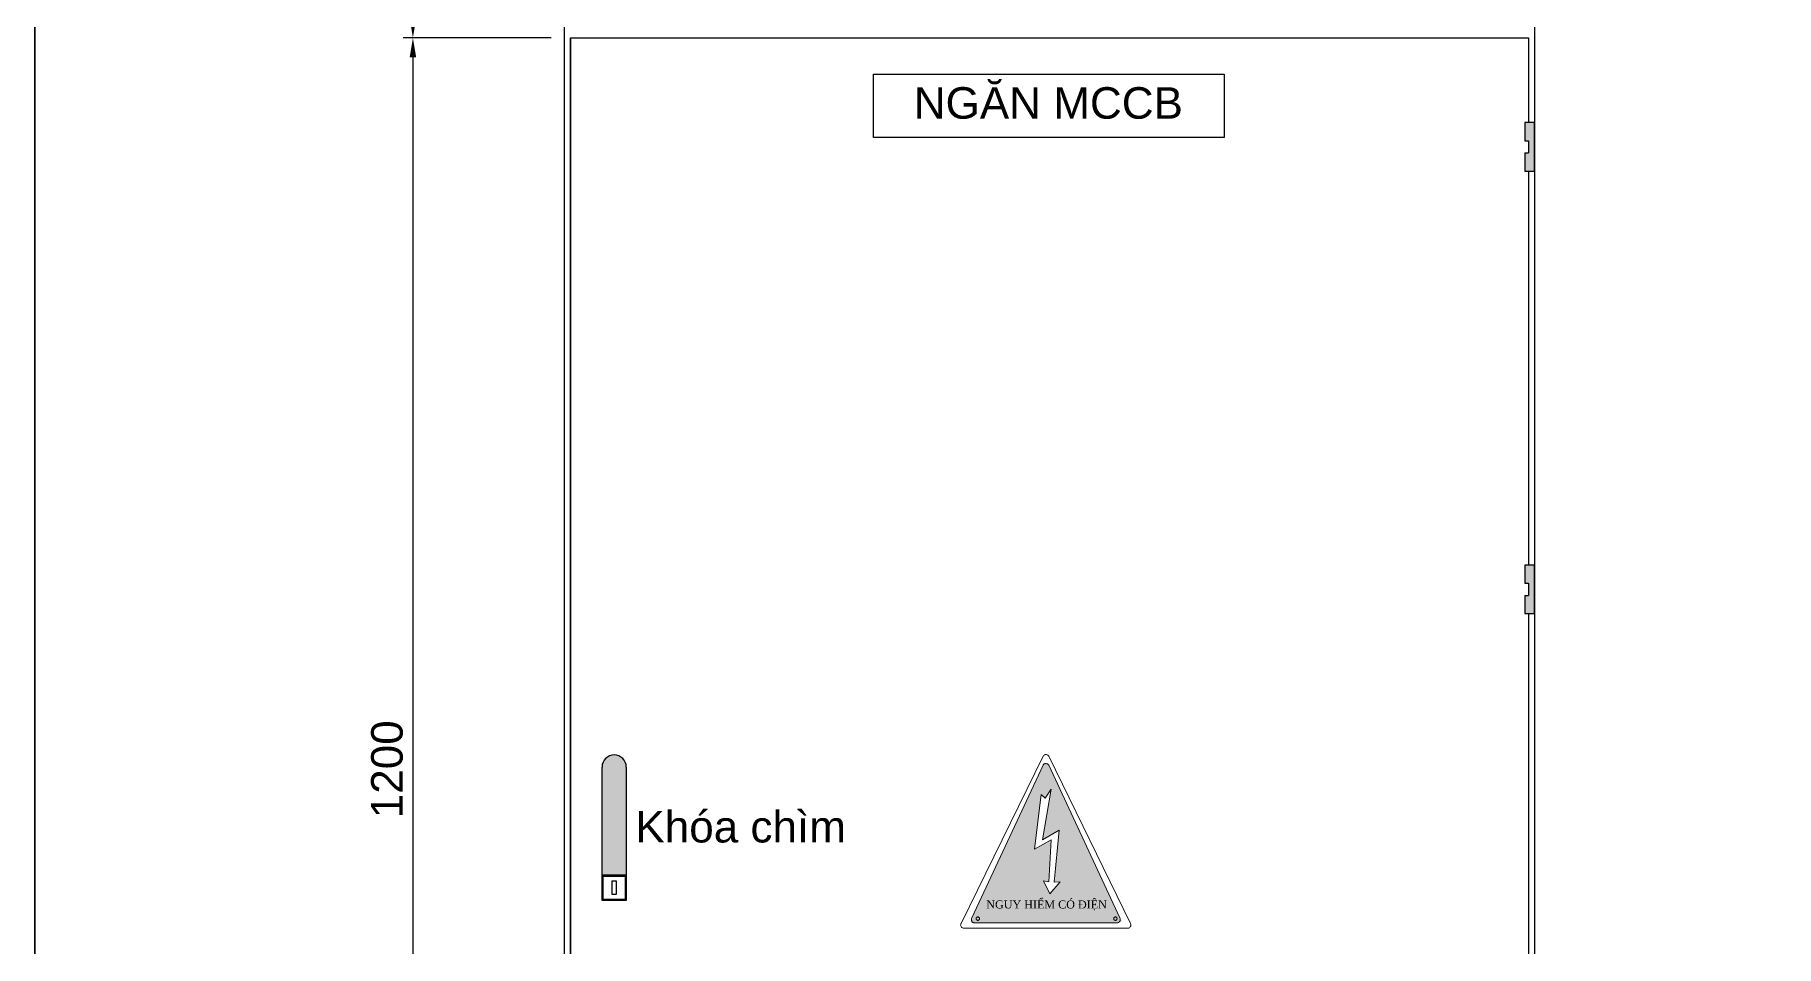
# Model space of a CAD drawing. Header units: millimetres. Extents: x 330554 to 656471, y 11007 to 130943.
# Drawn here: x 452938 to 456528, y 101195 to 103074 of the extents above; entities that cross this region are included whole.
import ezdxf

# ---------------------------------------------------------------- set-up
doc = ezdxf.new("R2010")
doc.units = ezdxf.units.MM
doc.header["$LTSCALE"] = 6
for name, color, linetype, lineweight in [('kich thuoc', 9, 'Continuous', 13), ('netlonkhungten', 32, 'Continuous', 35), ('tex tieu de', 11, 'Continuous', 13)]:
    doc.layers.add(name, color=color, linetype=linetype, lineweight=lineweight)
doc.layers.add('Nen', color=7, linetype='Continuous')
doc.styles.add('kt2', font='arial.ttf', dxfattribs={"height": 65})
doc.styles.get("Standard").update_dxf_attribs({"font": 'VHELVCN.TTF', "height": 120})
doc.dimstyles.new('TL 0.4', dxfattribs={"dimscale": 20, "dimtxt": 0.18, "dimasz": 2, "dimexe": 1, "dimexo": 2, "dimgap": 1, "dimtad": 1, "dimtoh": 1, "dimdec": 0, "dimlfac": 0.4, "dimzin": 0, "dimdsep": 46, "dimtxsty": 'kt2', "dimcen": 2, "dimclrd": 256, "dimclre": 256, "dimclrt": 2, "dimadec": 0, "dimazin": 0, "dimtfac": 1, "dimtdec": 0, "dimtofl": 0, "dimtmove": 0, "dimatfit": 3, "dimfxl": 1, "dimtolj": 1, "dimtzin": 0, "dimarcsym": 0})

# ---------------------------------------------------------------- blocks, each defined once
blk = doc.blocks.new('*D180')
at = {"layer": 'Defpoints', "color": 0, "linetype": 'ByBlock', "ltscale": 0.2, "transparency": 16777216}
for p in [(454042.6, 103068.2), (453717.9, 100050.7), (454030.1, 100050.7)]:
    blk.add_point(p, dxfattribs=at)
at = {"layer": 'kich thuoc', "linetype": 'ByBlock', "lineweight": -2, "ltscale": 0.2, "transparency": 16777216}
for p, q in [((454002.6, 103068.2), (453697.9, 103068.2)), ((453717.9, 103028.2), (453717.9, 100090.7)), ((453990.1, 100050.7), (453697.9, 100050.7))]:
    blk.add_line(p, q, dxfattribs=at)
at = {"layer": 'kich thuoc', "linetype": 'ByBlock', "ltscale": 0.2, "transparency": 16777216}
for points in [[(453711.2, 103028.2), (453724.5, 103028.2), (453717.9, 103068.2)], [(453711.2, 100090.7), (453724.5, 100090.7), (453717.9, 100050.7)]]:
    blk.add_solid(points, dxfattribs=at)
at = {"layer": 'kich thuoc', "color": 2, "linetype": 'ByBlock', "lineweight": 5, "ltscale": 0.2, "transparency": 16777216, "insert": (453664.7, 101559.5), "char_height": 65, "attachment_point": 5, "rotation": 90, "style": 'kt2'}
blk.add_mtext('\\A1;1200', dxfattribs=at)
blk = doc.blocks.new('*D186')
at = {"layer": 'Defpoints', "color": 0, "linetype": 'ByBlock', "ltscale": 0.2, "transparency": 16777216}
for p in [(453967.6, 104550.7), (453717.9, 103068.2), (454042.6, 103068.2)]:
    blk.add_point(p, dxfattribs=at)
at = {"layer": 'kich thuoc', "linetype": 'ByBlock', "lineweight": -2, "ltscale": 0.2, "transparency": 16777216}
for p, q in [((453927.6, 104550.7), (453697.9, 104550.7)), ((453717.9, 104510.7), (453717.9, 103108.2)), ((454002.6, 103068.2), (453697.9, 103068.2))]:
    blk.add_line(p, q, dxfattribs=at)
at = {"layer": 'kich thuoc', "linetype": 'ByBlock', "ltscale": 0.2, "transparency": 16777216}
for points in [[(453711.2, 104510.7), (453724.5, 104510.7), (453717.9, 104550.7)], [(453711.2, 103108.2), (453724.5, 103108.2), (453717.9, 103068.2)]]:
    blk.add_solid(points, dxfattribs=at)
at = {"layer": 'kich thuoc', "color": 2, "linetype": 'ByBlock', "lineweight": 5, "ltscale": 0.2, "transparency": 16777216, "insert": (453664.7, 103809.5), "char_height": 65, "attachment_point": 5, "rotation": 90, "style": 'kt2'}
blk.add_mtext('\\A1;600', dxfattribs=at)

msp = doc.modelspace()

# ---------------------------------------------------------------- hatches: boundary and pattern name
at = {"layer": 'Nen'}
for points in [[(456030.119, 102893.263), (456010.119, 102893.263), (456010.119, 102855.763), (456017.619, 102855.763), (456017.619, 102830.763), (456010.119, 102830.763), (456010.119, 102793.263), (456030.119, 102793.263)], [(456010.119, 101943.201), (456017.619, 101943.201), (456017.619, 101918.201), (456010.119, 101918.201), (456010.119, 101880.701), (456030.119, 101880.701), (456030.119, 101980.701), (456010.119, 101980.701)]]:
    msp.add_hatch(color=82, dxfattribs=at).paths.add_polyline_path(points)
h = msp.add_hatch(color=256, dxfattribs=at)
h.set_gradient(color1=(187, 185, 193), one_color=1, tint=1, name='INVSPHERICAL')
h.paths.add_polyline_path([(454157.669, 101564.093, 1), (454107.757, 101564.093), (454107.757, 101341.516), (454157.669, 101341.516)])
h = msp.add_hatch(color=256, dxfattribs=at)
h.set_gradient(color1=(242, 224, 90), one_color=1, tint=1, name='INVSPHERICAL')
h.paths.add_polyline_path([(455174.926, 101252.92), (455179.472, 101246.102), (455173.906, 101244.247), (455170.845, 101242.716), (454875.943, 101242.716), (454869.31, 101242.716), (454869.31, 101250.369), (454869.31, 101251.9), (454870.331, 101252.92), (455019.456, 101573.64), (455027.723, 101569.506)])
h.paths.add_polyline_path([(455039.721, 101326.419), (455051.966, 101327.44), (455030.537, 101302.439), (455017.781, 101329.48), (455029.006, 101327.44), (455033.598, 101413.761), (454999.414, 101394.373), (455013.19, 101507.129), (455021.353, 101499.987), (455033.598, 101518.354), (455015.741, 101413.761), (455049.925, 101434.169)], flags=16)
h.paths.add_polyline_path([(455171.355, 101254.961), (455165.742, 101243.737), (455160.13, 101254.961)], flags=16)
h.paths.add_polyline_path([(455165.742, 101254.961), (455171.355, 101254.961), (455168.804, 101249.859), (455165.742, 101243.737), (455160.13, 101254.961)], flags=16)
h.paths.add_polyline_path([(455016.251, 101561.722), (455023.394, 101561.722), (455031.557, 101561.722), (455026.965, 101557.13), (455024.924, 101553.048)], flags=16)
h.paths.add_polyline_path([(455021.863, 101556.11), (455016.251, 101561.722), (455023.394, 101561.722), (455023.904, 101561.722), (455024.924, 101561.722), (455031.557, 101561.722), (455026.965, 101557.13), (455024.924, 101553.048)], flags=16)
h.paths.add_polyline_path([(454885.637, 101251.39), (454885.637, 101243.737), (454881.045, 101248.328), (454874.923, 101251.39), (454881.045, 101254.451), (454885.637, 101259.043), (454885.637, 101251.9)], flags=0)
h.paths.add_polyline_path([(454885.637, 101250.879), (454885.637, 101243.737), (454881.045, 101248.328), (454874.923, 101251.39), (454881.045, 101254.451), (454885.637, 101259.043), (454885.637, 101251.9)], flags=16)
h.paths.add_polyline_path([(454899.019, 101295.544), (455150.177, 101295.544), (455150.177, 101261.515), (454899.019, 101261.515)], flags=24)

# ---------------------------------------------------------------- linework, layer by layer
for p, q in [((454030.119, 99800.701), (454030.119, 104550.701)), ((454042.619, 103068.201), (454042.619, 100063.201))]:
    msp.add_line(p, q)
for points in [[(454030.119, 104550.701), (456030.119, 104550.701), (456030.119, 100050.701), (454030.119, 100050.701)], [(454666.978, 102993.571), (455390.196, 102993.571), (455390.196, 102862.436), (454666.978, 102862.436)]]:
    msp.add_lwpolyline(points, close=True)
for points in [[(456017.619, 100325.638), (456017.619, 100063.201), (454042.619, 100063.201), (454042.619, 103068.201), (456017.619, 103068.201), (456017.619, 102893.263)], [(456017.619, 102793.263), (456017.619, 101980.701)], [(456017.619, 101880.701), (456017.619, 100425.638)]]:
    msp.add_lwpolyline(points)
for p, q in [((456010.119, 102855.763), (456017.619, 102855.763)), ((456017.619, 102855.763), (456017.619, 102830.763)), ((456010.119, 102830.763), (456017.619, 102830.763)), ((456010.119, 101943.201), (456017.619, 101943.201)), ((456017.619, 101943.201), (456017.619, 101918.201)), ((456010.119, 101918.201), (456017.619, 101918.201)), ((454107.757, 101341.516), (454157.669, 101341.516)), ((454107.757, 101339.016), (454157.669, 101339.016))]:
    msp.add_line(p, q, dxfattribs=at)
for points in [[(456010.119, 102830.763), (456010.119, 102793.263), (456030.119, 102793.263), (456030.119, 102893.263), (456010.119, 102893.263), (456010.119, 102855.763)], [(456010.119, 101918.201), (456010.119, 101880.701), (456030.119, 101880.701), (456030.119, 101980.701), (456010.119, 101980.701), (456010.119, 101943.201)], [(454157.669, 101564.093), (454157.669, 101289.016), (454107.757, 101289.016), (454107.757, 101564.093)]]:
    msp.add_lwpolyline(points, dxfattribs=at)
at = {"layer": 'Nen', "color": 7, "lineweight": 0}
for points in [[(455016.761, 101586.722), (454847.881, 101241.696), (454847.371, 101240.675), (454847.371, 101239.145), (454846.861, 101237.614), (454847.371, 101236.594), (454847.881, 101235.063), (454848.392, 101234.043), (454849.412, 101233.022), (454850.433, 101232.512), (454851.963, 101231.492), (454854.004, 101231.492), (455191.253, 101231.492), (455192.784, 101231.492), (455193.804, 101232.002), (455194.824, 101232.512), (455195.845, 101233.532), (455196.865, 101234.553), (455197.375, 101235.573), (455197.886, 101236.594), (455197.886, 101238.124), (455197.886, 101240.165), (455196.865, 101241.696), (455196.865, 101241.696), (455028.496, 101586.722), (455027.475, 101587.743), (455026.455, 101588.253), (455025.435, 101589.273), (455023.904, 101589.784), (455022.884, 101589.784), (455021.353, 101589.784), (455020.333, 101589.273), (455018.802, 101588.763), (455017.781, 101587.743), (455016.761, 101586.722), (455016.761, 101586.722)], [(455016.761, 101567.845), (455017.271, 101568.865), (455018.292, 101569.885), (455019.822, 101570.396), (455020.843, 101570.906), (455022.373, 101571.416), (455023.394, 101571.416), (455024.924, 101570.906), (455025.945, 101570.396), (455027.475, 101569.375), (455028.496, 101567.845), (455028.496, 101567.845), (455174.926, 101252.92), (455175.436, 101251.9), (455175.947, 101250.369), (455175.947, 101249.349), (455175.947, 101247.818), (455175.436, 101246.798), (455174.416, 101245.267), (455173.906, 101244.247), (455172.375, 101243.737), (455170.845, 101242.716), (455169.314, 101242.716), (454875.943, 101242.716), (454874.412, 101242.716), (454873.392, 101243.226), (454872.372, 101243.737), (454871.351, 101244.757), (454870.331, 101245.777), (454869.821, 101246.798), (454869.31, 101248.328), (454869.31, 101249.349), (454869.31, 101251.39), (454870.331, 101252.92), (454870.331, 101252.92), (455016.761, 101567.845), (455016.761, 101567.845)], [(455013.19, 101507.129), (454999.414, 101394.373), (455033.598, 101413.761), (455029.006, 101327.44), (455017.781, 101329.48), (455030.537, 101302.439), (455051.966, 101327.44), (455039.721, 101326.419), (455049.925, 101434.169), (455015.741, 101413.761), (455033.598, 101518.354), (455021.353, 101499.987), (455013.19, 101507.129)], [(455013.19, 101507.129), (454999.414, 101394.373), (455033.598, 101413.761), (455029.006, 101327.44), (455017.781, 101329.48), (455030.537, 101302.439), (455051.966, 101327.44), (455039.721, 101326.419), (455049.925, 101434.169), (455015.741, 101413.761), (455033.598, 101518.354), (455021.353, 101499.987), (455013.19, 101507.129)], [(454885.637, 101251.39), (454885.637, 101251.9), (454885.637, 101252.92), (454884.617, 101253.941), (454883.596, 101254.451), (454883.086, 101254.961), (454882.066, 101254.961), (454881.555, 101254.961), (454881.045, 101254.451), (454880.025, 101253.941), (454879.004, 101252.92), (454879.004, 101251.9), (454879.004, 101251.39), (454879.004, 101250.879), (454879.004, 101249.859), (454880.025, 101248.839), (454881.045, 101248.328), (454881.555, 101247.818), (454882.066, 101247.818), (454883.086, 101247.818), (454883.596, 101248.328), (454884.617, 101248.839), (454885.637, 101249.859), (454885.637, 101250.879), (454885.637, 101251.39)], [(455169.314, 101251.39), (455169.314, 101251.9), (455168.804, 101252.92), (455168.293, 101253.941), (455167.273, 101254.451), (455166.763, 101254.961), (455165.742, 101254.961), (455165.232, 101254.961), (455164.722, 101254.451), (455163.191, 101253.941), (455162.681, 101252.92), (455162.681, 101251.9), (455162.681, 101251.39), (455162.681, 101250.879), (455162.681, 101249.859), (455163.191, 101248.839), (455164.722, 101248.328), (455165.232, 101247.818), (455165.742, 101247.818), (455166.763, 101247.818), (455167.273, 101248.328), (455168.293, 101248.839), (455168.804, 101249.859), (455169.314, 101250.879), (455169.314, 101251.39)]]:
    msp.add_lwpolyline(points, close=True, dxfattribs=at)
for points in [[(455016.761, 101586.722), (454847.881, 101241.696), (454847.371, 101240.675), (454847.371, 101239.145), (454846.861, 101237.614), (454847.371, 101236.594), (454847.881, 101235.063), (454848.392, 101234.043), (454849.412, 101233.022), (454850.433, 101232.512), (454851.963, 101231.492), (454854.004, 101231.492), (455191.253, 101231.492), (455192.784, 101231.492), (455193.804, 101232.002), (455194.824, 101232.512), (455195.845, 101233.532), (455196.865, 101234.553), (455197.375, 101235.573), (455197.886, 101236.594), (455197.886, 101238.124), (455197.886, 101240.165), (455196.865, 101241.696), (455196.865, 101241.696), (455028.496, 101586.722), (455027.475, 101587.743), (455026.455, 101588.253), (455025.435, 101589.273), (455023.904, 101589.784), (455022.884, 101589.784), (455021.353, 101589.784), (455020.333, 101589.273), (455018.802, 101588.763), (455017.781, 101587.743), (455016.761, 101586.722), (455016.761, 101586.722)], [(455016.761, 101567.845), (455017.271, 101568.865), (455018.292, 101569.885), (455019.822, 101570.396), (455020.843, 101570.906), (455022.373, 101571.416), (455023.394, 101571.416), (455024.924, 101570.906), (455025.945, 101570.396), (455027.475, 101569.375), (455028.496, 101567.845), (455028.496, 101567.845), (455174.926, 101252.92), (455175.436, 101251.9), (455175.947, 101250.369), (455175.947, 101249.349), (455175.947, 101247.818), (455175.436, 101246.798), (455174.416, 101245.267), (455173.906, 101244.247), (455172.375, 101243.737), (455170.845, 101242.716), (455169.314, 101242.716), (454875.943, 101242.716), (454874.412, 101242.716), (454873.392, 101243.226), (454872.372, 101243.737), (454871.351, 101244.757), (454870.331, 101245.777), (454869.821, 101246.798), (454869.31, 101248.328), (454869.31, 101249.349), (454869.31, 101251.39), (454870.331, 101252.92), (454870.331, 101252.92), (455016.761, 101567.845), (455016.761, 101567.845)], [(455016.761, 101567.845), (454870.331, 101252.92), (454869.31, 101251.9), (454869.31, 101250.369), (454869.31, 101249.349), (454869.31, 101247.818), (454869.821, 101246.798), (454870.331, 101245.267), (454871.351, 101244.247), (454872.372, 101243.737), (454874.412, 101242.716), (454875.943, 101242.716), (455169.314, 101242.716), (455170.334, 101242.716), (455171.865, 101243.226), (455172.885, 101243.737), (455173.906, 101244.757), (455174.926, 101245.777), (455175.436, 101246.798), (455175.947, 101248.328), (455175.947, 101249.349), (455175.947, 101251.39), (455174.926, 101252.92), (455174.926, 101252.92), (455028.496, 101567.845), (455027.475, 101568.865), (455026.455, 101569.885), (455025.435, 101570.396), (455024.414, 101570.906), (455022.884, 101571.416), (455021.863, 101571.416), (455020.333, 101570.906), (455019.312, 101570.396), (455017.781, 101569.375), (455016.761, 101567.845), (455016.761, 101567.845)], [(455013.19, 101507.129), (455021.353, 101499.987), (455033.598, 101518.354), (455015.741, 101413.761), (455049.925, 101434.169), (455039.721, 101326.419), (455051.966, 101327.44), (455030.537, 101302.439), (455017.781, 101329.48), (455029.006, 101327.44), (455033.598, 101413.761), (454999.414, 101394.373), (455013.19, 101507.129), (455013.19, 101507.129)], [(454885.637, 101251.39), (454885.637, 101250.879), (454885.637, 101249.859), (454884.617, 101248.839), (454883.596, 101248.328), (454883.086, 101247.818), (454882.066, 101247.818), (454881.555, 101247.818), (454881.045, 101248.328), (454880.025, 101248.839), (454879.004, 101249.859), (454879.004, 101250.879), (454879.004, 101251.39), (454879.004, 101251.9), (454879.004, 101252.92), (454880.025, 101253.941), (454881.045, 101254.451), (454881.555, 101254.961), (454882.066, 101254.961), (454883.086, 101254.961), (454883.596, 101254.451), (454884.617, 101253.941), (454885.637, 101252.92), (454885.637, 101251.9), (454885.637, 101251.39), (454885.637, 101251.39)], [(454885.637, 101251.39), (454885.637, 101251.9), (454885.637, 101252.92), (454884.617, 101253.941), (454883.596, 101254.451), (454883.086, 101254.961), (454882.066, 101254.961), (454881.555, 101254.961), (454881.045, 101254.451), (454880.025, 101253.941), (454879.004, 101252.92), (454879.004, 101251.9), (454879.004, 101251.39), (454879.004, 101250.879), (454879.004, 101249.859), (454880.025, 101248.839), (454881.045, 101248.328), (454881.555, 101247.818), (454882.066, 101247.818), (454883.086, 101247.818), (454883.596, 101248.328), (454884.617, 101248.839), (454885.637, 101249.859), (454885.637, 101250.879), (454885.637, 101251.39)], [(455169.314, 101251.39), (455169.314, 101250.879), (455168.804, 101249.859), (455168.293, 101248.839), (455167.273, 101248.328), (455166.763, 101247.818), (455165.742, 101247.818), (455165.232, 101247.818), (455164.722, 101248.328), (455163.191, 101248.839), (455162.681, 101249.859), (455162.681, 101250.879), (455162.681, 101251.39), (455162.681, 101251.9), (455162.681, 101252.92), (455163.191, 101253.941), (455164.722, 101254.451), (455165.232, 101254.961), (455165.742, 101254.961), (455166.763, 101254.961), (455167.273, 101254.451), (455168.293, 101253.941), (455168.804, 101252.92), (455169.314, 101251.9), (455169.314, 101251.39), (455169.314, 101251.39)], [(455169.314, 101251.39), (455169.314, 101251.9), (455168.804, 101252.92), (455168.293, 101253.941), (455167.273, 101254.451), (455166.763, 101254.961), (455165.742, 101254.961), (455165.232, 101254.961), (455164.722, 101254.451), (455163.191, 101253.941), (455162.681, 101252.92), (455162.681, 101251.9), (455162.681, 101251.39), (455162.681, 101250.879), (455162.681, 101249.859), (455163.191, 101248.839), (455164.722, 101248.328), (455165.232, 101247.818), (455165.742, 101247.818), (455166.763, 101247.818), (455167.273, 101248.328), (455168.293, 101248.839), (455168.804, 101249.859), (455169.314, 101250.879), (455169.314, 101251.39)]]:
    msp.add_lwpolyline(points, dxfattribs=at)
at = {"layer": 'Nen', "color": 2, "lineweight": 0}
for points in [[(455016.761, 101567.845), (454870.331, 101252.92), (454869.31, 101251.9), (454869.31, 101250.369), (454869.31, 101249.349), (454869.31, 101247.818), (454869.821, 101246.798), (454870.331, 101245.267), (454871.351, 101244.247), (454872.372, 101243.737), (454874.412, 101242.716), (454875.943, 101242.716), (455169.314, 101242.716), (455170.334, 101242.716), (455171.865, 101243.226), (455172.885, 101243.737), (455173.906, 101244.757), (455174.926, 101245.777), (455175.436, 101246.798), (455175.947, 101248.328), (455175.947, 101249.349), (455175.947, 101251.39), (455174.926, 101252.92), (455174.926, 101252.92), (455028.496, 101567.845), (455027.475, 101568.865), (455026.455, 101569.885), (455025.435, 101570.396), (455024.414, 101570.906), (455022.884, 101571.416), (455021.863, 101571.416), (455020.333, 101570.906), (455019.312, 101570.396), (455017.781, 101569.375), (455016.761, 101567.845), (455016.761, 101567.845)], [(455013.19, 101507.129), (455021.353, 101499.987), (455033.598, 101518.354), (455015.741, 101413.761), (455049.925, 101434.169), (455039.721, 101326.419), (455051.966, 101327.44), (455030.537, 101302.439), (455017.781, 101329.48), (455029.006, 101327.44), (455033.598, 101413.761), (454999.414, 101394.373), (455013.19, 101507.129), (455013.19, 101507.129)], [(454885.637, 101251.39), (454885.637, 101250.879), (454885.637, 101249.859), (454884.617, 101248.839), (454883.596, 101248.328), (454883.086, 101247.818), (454882.066, 101247.818), (454881.555, 101247.818), (454881.045, 101248.328), (454880.025, 101248.839), (454879.004, 101249.859), (454879.004, 101250.879), (454879.004, 101251.39), (454879.004, 101251.9), (454879.004, 101252.92), (454880.025, 101253.941), (454881.045, 101254.451), (454881.555, 101254.961), (454882.066, 101254.961), (454883.086, 101254.961), (454883.596, 101254.451), (454884.617, 101253.941), (454885.637, 101252.92), (454885.637, 101251.9), (454885.637, 101251.39), (454885.637, 101251.39)], [(455169.314, 101251.39), (455169.314, 101250.879), (455168.804, 101249.859), (455168.293, 101248.839), (455167.273, 101248.328), (455166.763, 101247.818), (455165.742, 101247.818), (455165.232, 101247.818), (455164.722, 101248.328), (455163.191, 101248.839), (455162.681, 101249.859), (455162.681, 101250.879), (455162.681, 101251.39), (455162.681, 101251.9), (455162.681, 101252.92), (455163.191, 101253.941), (455164.722, 101254.451), (455165.232, 101254.961), (455165.742, 101254.961), (455166.763, 101254.961), (455167.273, 101254.451), (455168.293, 101253.941), (455168.804, 101252.92), (455169.314, 101251.9), (455169.314, 101251.39), (455169.314, 101251.39)]]:
    msp.add_lwpolyline(points, close=True, dxfattribs=at)
at = {"layer": 'Nen'}
for points in [[(454110.171, 101339.016), (454155.542, 101339.016), (454155.542, 101291.104), (454110.171, 101291.104)], [(454128.53, 101329.029), (454137.182, 101329.029), (454137.182, 101300.845), (454128.53, 101300.845)]]:
    msp.add_lwpolyline(points, close=True, dxfattribs=at)
msp.add_arc((454132.713, 101564.093), 24.956, 0, 180, dxfattribs=at)
at = {"layer": 'netlonkhungten'}
msp.add_lwpolyline([(452938.487, 106624.043), (471489.765, 106624.043), (471489.765, 93185.678), (452938.487, 93185.678)], close=True, dxfattribs=at)

# ---------------------------------------------------------------- texts
at = {"insert": (455024.068, 101278.53), "char_height": 16.5, "width": 584.58896, "attachment_point": 5}
msp.add_mtext('{\\fTimes New Roman|b0|i0|c0|p18;NGUY HIỂM CÓ \\fTimes New Roman|b0|i0|c238|p18;Đ\\fTimes New Roman|b0|i0|c0|p18;IỆN}', dxfattribs=at)
at = {"layer": 'tex tieu de', "char_height": 65, "attachment_point": 5, "style": 'kt2'}
for s, insert, width in [('NGĂN MCCB', (455027.728, 102933.414), 847.38101), ('Khóa chìm', (454393.436, 101440.506), 762.32877)]:
    msp.add_mtext(s, dxfattribs=dict(at, insert=insert, width=width))

# ---------------------------------------------------------------- dimensions: what is measured, and where the dimension line sits
at = {"layer": 'kich thuoc', "linetype": 'ByBlock', "lineweight": 5, "ltscale": 0.2}
for base, p1, p2, text, picture, middle in [((453717.872, 103068.201), (453967.619, 104550.701), (454042.619, 103068.201), '600', '*D186', (453664.684, 103809.451)), ((453717.872, 100050.701), (454042.619, 103068.201), (454030.119, 100050.701), '1200', '*D180', (453664.684, 101559.451))]:
    dim = msp.add_linear_dim(base=base, p1=p1, p2=p2, angle=90, text=text, dimstyle='TL 0.4', dxfattribs=at)
    dim.commit()
    dim.dimension.update_dxf_attribs({"geometry": picture, "text_midpoint": middle})

doc.saveas('drawing.dxf')
